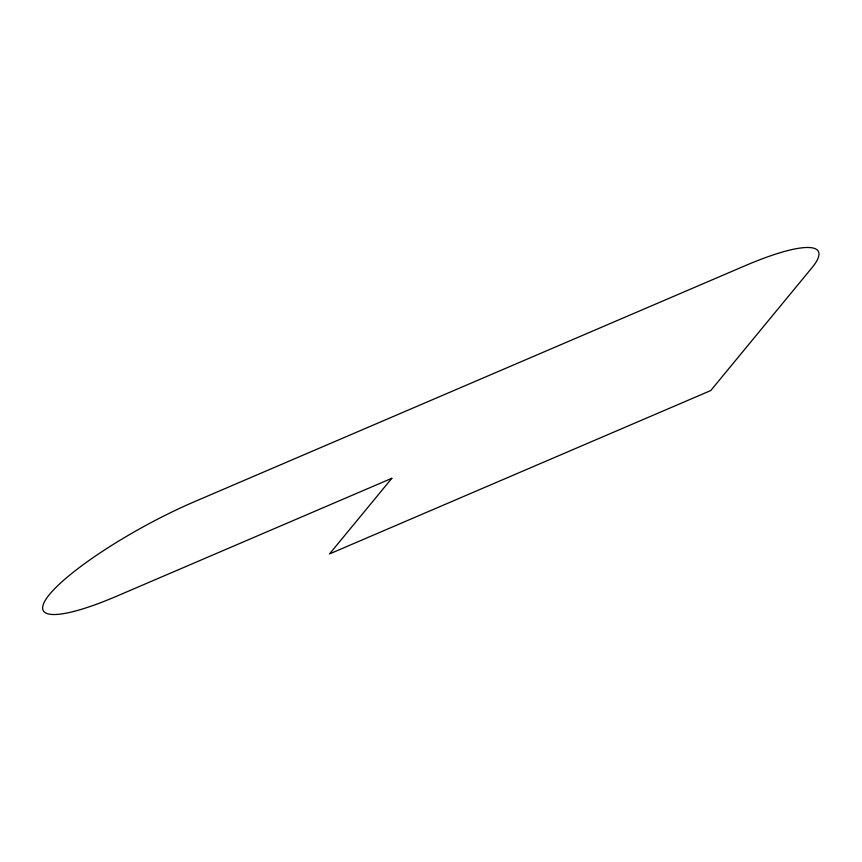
<?xml version="1.0" encoding="UTF-8"?>
<svg xmlns="http://www.w3.org/2000/svg" width="862" height="862" viewBox="0 0 862 862"><rect width="100%" height="100%" fill="white"/><g stroke="black" fill="none" stroke-linecap="round" stroke-linejoin="round"><path stroke-width="1.29" d="M391.854 478.281L329.521 553.932L710.751 390.561L812.047 267.629A128.018 25.3 -28.8 0 0 745.113 265.733L194.435 501.706A128.018 25.3 -28.8 0 0 49.576 594.371A128.018 25.3 -28.8 0 0 116.51 596.267L391.854 478.281"/></g></svg>
